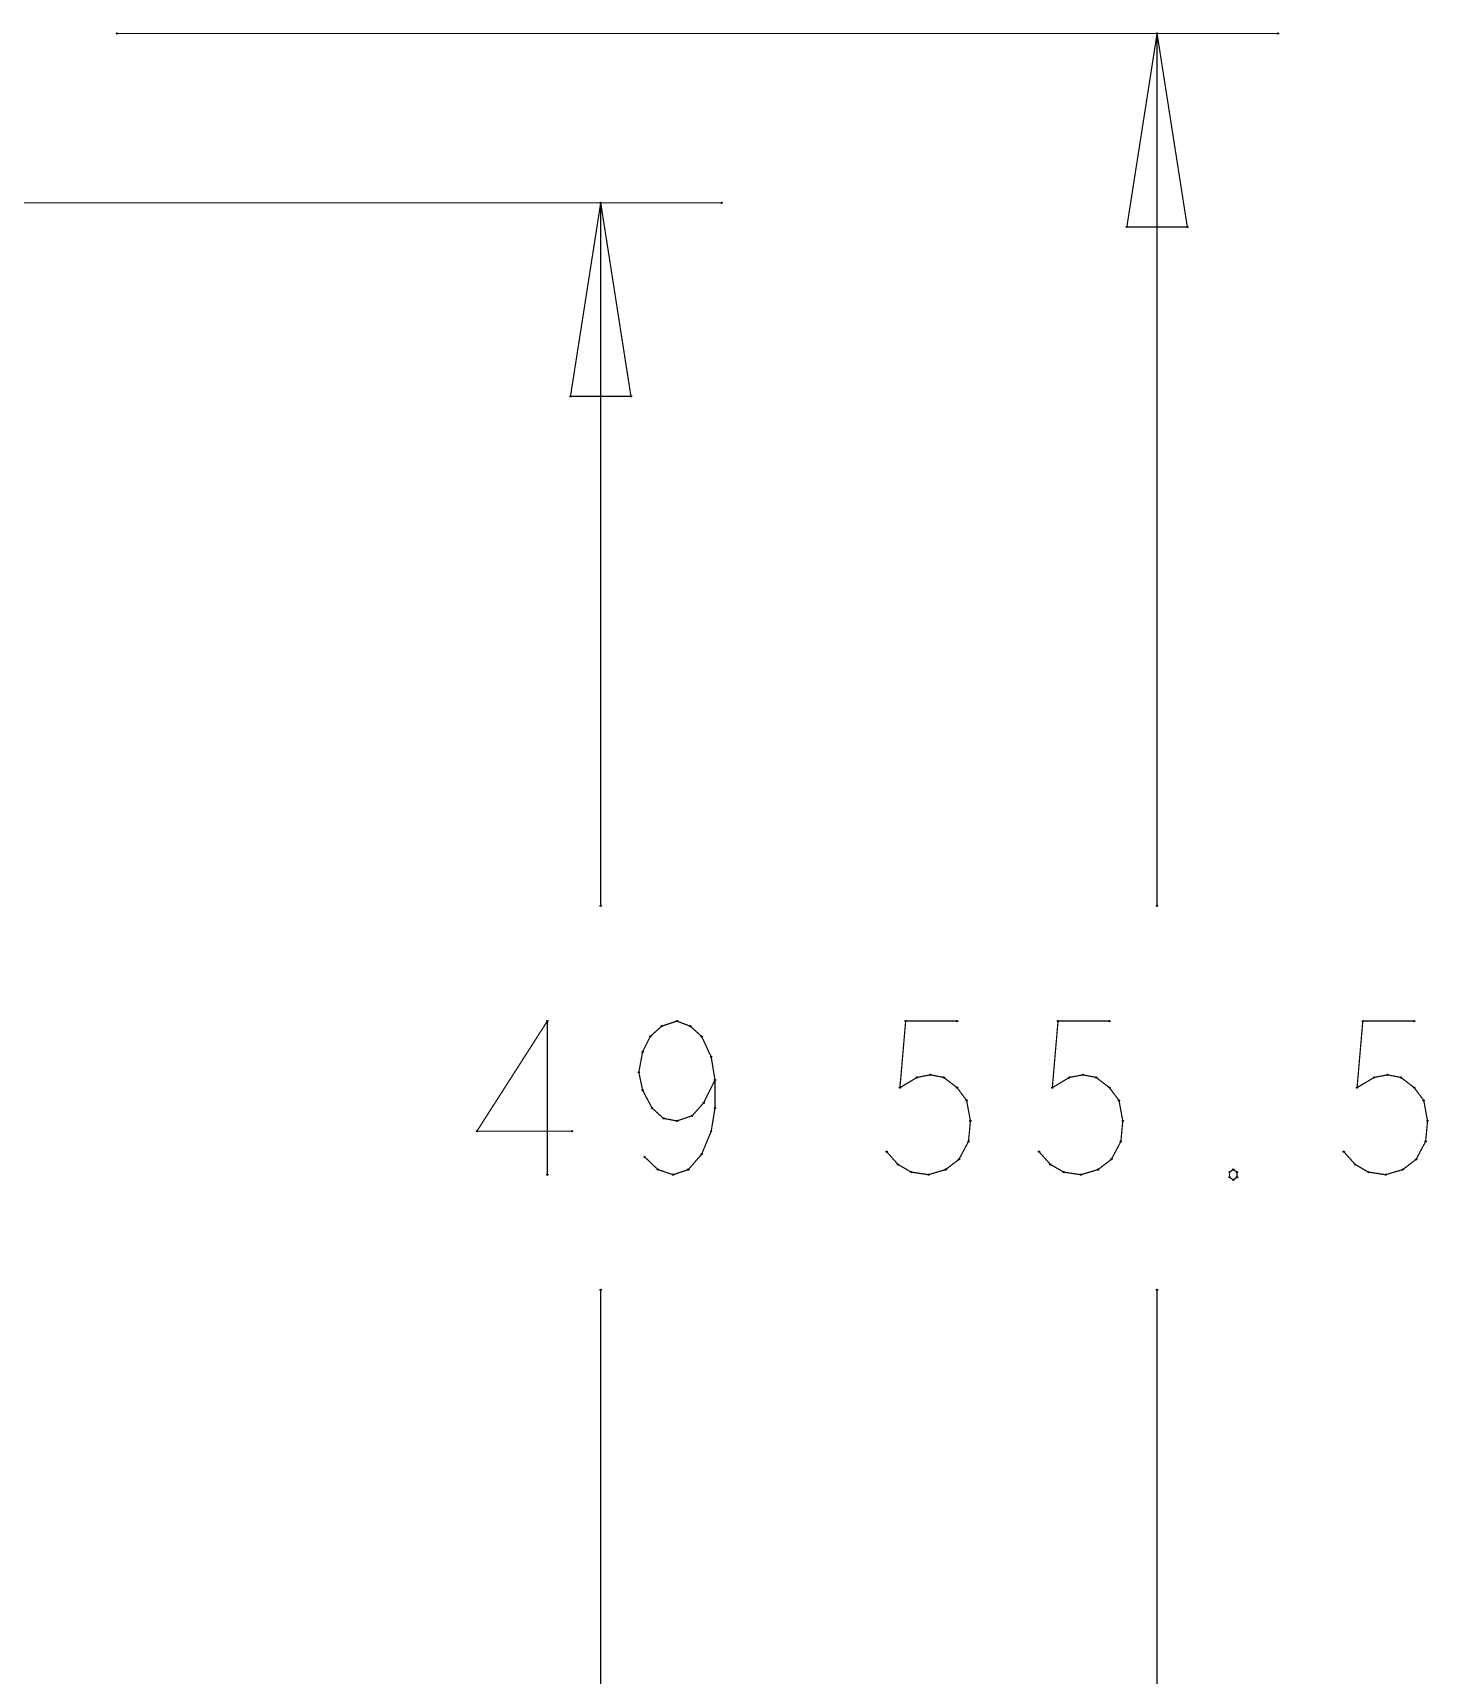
# Model space of a CAD drawing. Extents: x -18 to 115, y -16 to 67.
# Drawn here: x 85.76 to 114.6, y 21.57 to 55.51 of the extents above; entities that cross this region are included whole.
import ezdxf

# ---------------------------------------------------------------- set-up
doc = ezdxf.new("R2010")
doc.units = 0
doc.layers.get('0').update_dxf_attribs({"linetype": 'CONTINUOUS'})
doc.layers.add('DIMENSION_ART', color=2, linetype='CONTINUOUS')

# ---------------------------------------------------------------- blocks, each defined once
blk = doc.blocks.new('ROUND_1')
blk.add_circle((0, 0), 0.0127)

msp = doc.modelspace()

# ---------------------------------------------------------------- linework, layer by layer
at = {"layer": 'DIMENSION_ART', "const_width": 0.0254}
for points in [[(87.5, 55.5), (111.5, 55.5)], [(109, 55.5), (108.375, 51.5)], [(109, 37.4687), (109, 55.5)], [(109.625, 51.5), (109, 55.5)], [(84, 52), (100, 52)], [(97.5, 52), (96.875, 48)], [(97.5, 37.4687), (97.5, 52)], [(98.125, 48), (97.5, 52)], [(108.375, 51.5), (109.625, 51.5)], [(96.875, 48), (98.125, 48)], [(96.3976, 35.0875), (94.9409, 32.8121)], [(96.3976, 31.9125), (96.3976, 35.0875)], [(98.7598, 34.9817), (98.5236, 34.77)], [(99.0748, 35.0875), (98.7598, 34.9817)], [(99.3504, 34.9817), (99.0748, 35.0875)], [(99.5866, 34.77), (99.3504, 34.9817)], [(103.6851, 33.7117), (103.8032, 35.0875)], [(103.8032, 35.0875), (104.8661, 35.0875)], [(106.8347, 33.7117), (106.9528, 35.0875)], [(106.9528, 35.0875), (108.0157, 35.0875)], [(113.1339, 33.7117), (113.252, 35.0875)], [(113.252, 35.0875), (114.3149, 35.0875)], [(98.5236, 34.77), (98.3661, 34.4525)], [(99.7835, 34.3466), (99.5866, 34.77)], [(98.3661, 34.4525), (98.2874, 34.0291)], [(99.8622, 33.8704), (99.7835, 34.3466)], [(98.2874, 34.0291), (98.3661, 33.6588)], [(104.315, 33.9762), (104.0394, 33.9233)], [(104.5905, 33.9233), (104.315, 33.9762)], [(107.4646, 33.9762), (107.189, 33.9233)], [(107.7401, 33.9233), (107.4646, 33.9762)], [(113.7638, 33.9762), (113.4882, 33.9233)], [(114.0393, 33.9233), (113.7638, 33.9762)], [(98.3661, 33.6588), (98.563, 33.2883)], [(99.626, 33.3941), (99.8622, 33.8704)], [(99.8622, 33.2883), (99.8622, 33.8704)], [(104.0394, 33.9233), (103.6851, 33.7117)], [(104.8661, 33.7117), (104.5905, 33.9233)], [(105.063, 33.447), (104.8661, 33.7117)], [(107.189, 33.9233), (106.8347, 33.7117)], [(108.0157, 33.7117), (107.7401, 33.9233)], [(108.2126, 33.447), (108.0157, 33.7117)], [(113.4882, 33.9233), (113.1339, 33.7117)], [(114.3149, 33.7117), (114.0393, 33.9233)], [(114.5118, 33.447), (114.3149, 33.7117)], [(98.563, 33.2883), (98.7992, 33.0766)], [(99.3897, 33.1295), (99.626, 33.3941)], [(99.7835, 32.8121), (99.8622, 33.2883)], [(105.1417, 33.0237), (105.063, 33.447)], [(108.2913, 33.0237), (108.2126, 33.447)], [(114.5905, 33.0237), (114.5118, 33.447)], [(98.7992, 33.0766), (99.0748, 33.0237)], [(99.0748, 33.0237), (99.3897, 33.1295)], [(105.1024, 32.6004), (105.1417, 33.0237)], [(108.252, 32.6004), (108.2913, 33.0237)], [(114.5512, 32.6004), (114.5905, 33.0237)], [(94.9409, 32.8121), (96.9095, 32.8121)], [(99.5866, 32.3357), (99.7835, 32.8121)], [(104.9055, 32.2299), (105.1024, 32.6004)], [(108.0551, 32.2299), (108.252, 32.6004)], [(114.3543, 32.2299), (114.5512, 32.6004)], [(98.4055, 32.2828), (98.6811, 32.0183)], [(99.311, 32.0183), (99.5866, 32.3357)], [(103.4095, 32.3886), (103.6456, 32.1241)], [(106.5591, 32.3886), (106.7952, 32.1241)], [(112.8583, 32.3886), (113.0944, 32.1241)], [(98.6811, 32.0183), (98.996, 31.9125)], [(98.996, 31.9125), (99.311, 32.0183)], [(103.6456, 32.1241), (103.9212, 31.9654)], [(103.9212, 31.9654), (104.2756, 31.9125)], [(104.2756, 31.9125), (104.63, 32.0183)], [(104.63, 32.0183), (104.9055, 32.2299)], [(106.7952, 32.1241), (107.0708, 31.9654)], [(107.0708, 31.9654), (107.4252, 31.9125)], [(107.4252, 31.9125), (107.7796, 32.0183)], [(107.7796, 32.0183), (108.0551, 32.2299)], [(110.496, 31.9654), (110.5748, 32.0183)], [(110.496, 31.8596), (110.496, 31.9654)], [(110.5748, 32.0183), (110.6536, 31.9654)], [(110.6536, 31.9654), (110.6536, 31.8596)], [(113.0944, 32.1241), (113.37, 31.9654)], [(113.37, 31.9654), (113.7244, 31.9125)], [(113.7244, 31.9125), (114.0788, 32.0183)], [(114.0788, 32.0183), (114.3543, 32.2299)], [(110.5748, 31.8067), (110.496, 31.8596)], [(110.6536, 31.8596), (110.5748, 31.8067)], [(97.5, 29.5313), (97.5, 3)], [(109, 29.5313), (109, 0)]]:
    msp.add_lwpolyline(points, dxfattribs=at)

# ---------------------------------------------------------------- block references
at = {"layer": 'DIMENSION_ART'}
for p in [(87.5, 55.5), (109, 55.5), (109, 55.5), (111.5, 55.5), (97.5, 52), (97.5, 52), (100, 52), (108.375, 51.5), (109.625, 51.5), (109.625, 51.5), (96.875, 48), (98.125, 48), (98.125, 48), (97.5, 37.4687), (109, 37.4687), (96.3976, 35.0875), (98.7598, 34.9817), (99.0748, 35.0875), (99.3504, 34.9817), (103.8032, 35.0875), (104.8661, 35.0875), (106.9528, 35.0875), (108.0157, 35.0875), (113.252, 35.0875), (114.3149, 35.0875), (98.5236, 34.77), (99.5866, 34.77), (98.3661, 34.4525), (99.7835, 34.3466), (98.2874, 34.0291), (104.315, 33.9762), (107.4646, 33.9762), (113.7638, 33.9762), (98.3661, 33.6588), (99.8622, 33.8704), (99.8622, 33.8704), (103.6851, 33.7117), (104.0394, 33.9233), (104.5905, 33.9233), (104.8661, 33.7117), (106.8347, 33.7117), (107.189, 33.9233), (107.7401, 33.9233), (108.0157, 33.7117), (113.1339, 33.7117), (113.4882, 33.9233), (114.0393, 33.9233), (114.3149, 33.7117), (98.563, 33.2883), (99.626, 33.3941), (99.8622, 33.2883), (105.063, 33.447), (108.2126, 33.447), (114.5118, 33.447), (98.7992, 33.0766), (99.0748, 33.0237), (99.3897, 33.1295), (105.1417, 33.0237), (108.2913, 33.0237), (114.5905, 33.0237), (94.9409, 32.8121), (96.9095, 32.8121), (99.7835, 32.8121), (105.1024, 32.6004), (108.252, 32.6004), (114.5512, 32.6004), (98.4055, 32.2828), (99.5866, 32.3357), (103.4095, 32.3886), (106.5591, 32.3886), (112.8583, 32.3886), (96.3976, 31.9125), (98.6811, 32.0183), (98.996, 31.9125), (99.311, 32.0183), (103.6456, 32.1241), (103.9212, 31.9654), (104.2756, 31.9125), (104.63, 32.0183), (104.9055, 32.2299), (106.7952, 32.1241), (107.0708, 31.9654), (107.4252, 31.9125), (107.7796, 32.0183), (108.0551, 32.2299), (110.496, 31.9654), (110.5748, 32.0183), (110.6536, 31.9654), (113.0944, 32.1241), (113.37, 31.9654), (113.7244, 31.9125), (114.0788, 32.0183), (114.3543, 32.2299), (110.496, 31.8596), (110.5748, 31.8067), (110.5748, 31.8067), (110.6536, 31.8596), (97.5, 29.5313), (109, 29.5313)]:
    msp.add_blockref('ROUND_1', p, dxfattribs=at)

doc.saveas('drawing.dxf')
